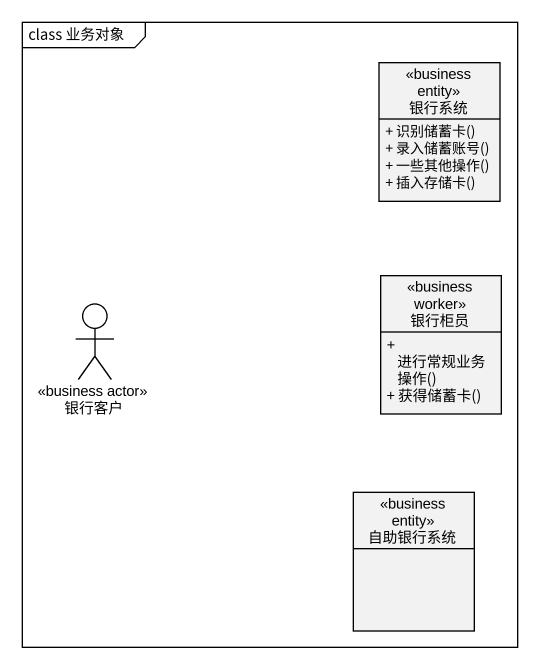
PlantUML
@startuml
mainframe class 业务对象
allowmixing
hide circle
hide empty members
skinparam classAttributeIconSize 0
class 银行系统 <<business entity>> {
  + 识别储蓄卡()
  + 录入储蓄账号()
  + 一些其他操作()
  + 插入存储卡()
}
class 银行柜员 <<business worker>> {
  + 进行常规业务操作()
  + 获得储蓄卡()
}
actor 银行客户 <<business actor>>
class 自助银行系统 <<business entity>>
@enduml
